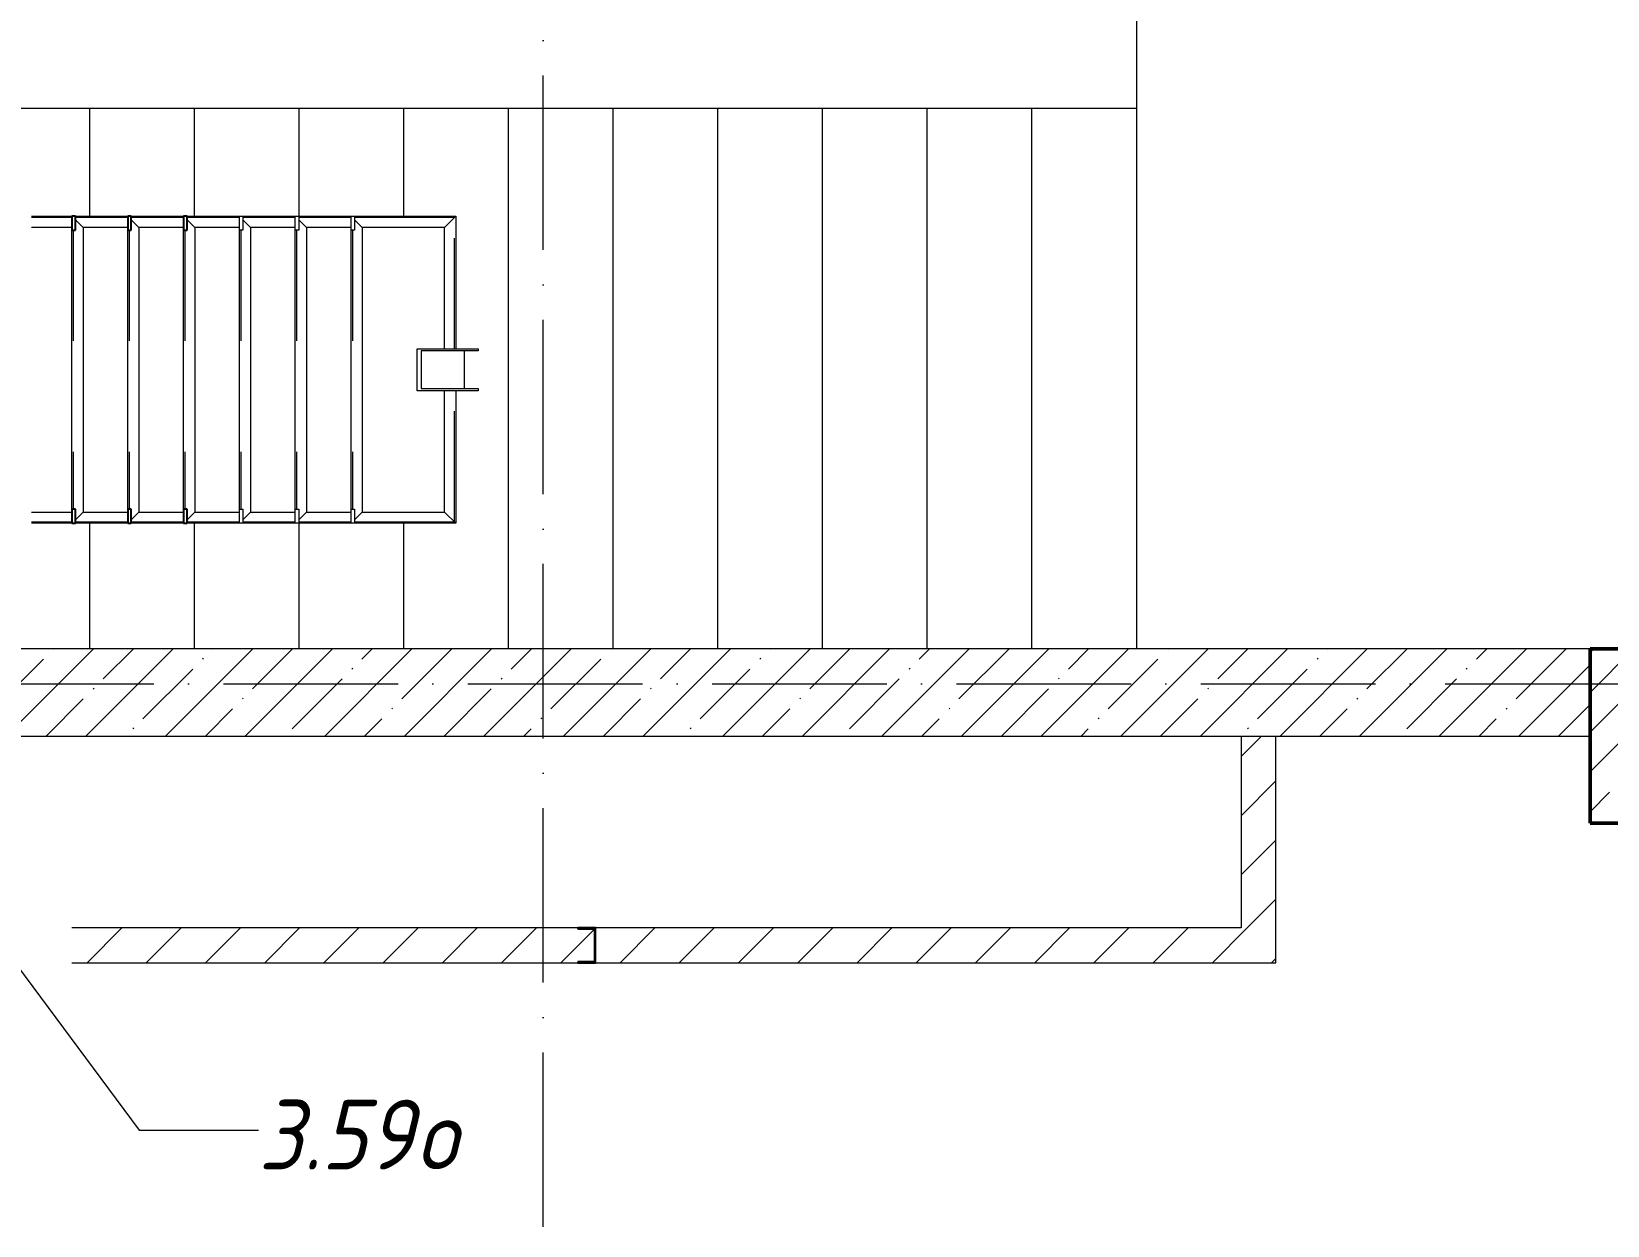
# Model space of a CAD drawing. Header units: millimetres. Extents: x -356862 to 418287, y 0 to 839748.
# Drawn here: x 163270 to 167785, y 354614 to 358037 of the extents above; entities that cross this region are included whole.
import ezdxf

# ---------------------------------------------------------------- set-up
doc = ezdxf.new("R2010")
doc.units = ezdxf.units.MM
doc.linetypes.add('50_200_ШТРИХ_1Т_ш5_п1_п1_', pattern=[700, 500, -100, 0, -100])
doc.linetypes.add('Штрих', pattern=[635, 317.5, -317.5])
for name, color, linetype, lineweight in [('A-GENM-____-HDLN', 7, 'Штрих', 9), ('A-GENM-____-MCUT', 7, 'Continuous', 25), ('A-GENM-____-OTLN', 7, 'Continuous', 9), ('A-GENM-____-OTLN-1', 7, 'Continuous', 25), ('A-GLAZ-____-IDEN', 7, 'Continuous', 9), ('A-WALL-____-MCUT-1', 7, 'Continuous', 9), ('A-WALL-____-PATT-1', 7, 'Continuous', 9), ('A-WALL-FNSH-MCUT-1', 7, 'Continuous', 9), ('S-COLS-____-MCUT', 7, 'Continuous', 50), ('S-COLS-____-OTLN', 7, 'Continuous', 9), ('S-GRID-____-OTLN-1', 7, '50_200_ШТРИХ_1Т_ш5_п1_п1_', 9), ('S-STRS-____-OTLN-1', 7, 'Continuous', 9)]:
    doc.layers.add(name, color=color, linetype=linetype, lineweight=lineweight)
doc.styles.add('ISOCPEUR_I_9', font='isocpeui.ttf', dxfattribs={"width": 0.9, "height": 250})
pattern_1 = [(45, (144685.44, 312186.37), (-84.8528, 84.8528), [])]

# ---------------------------------------------------------------- blocks, each defined once
blk = doc.blocks.new('ОМ_Труба_ГОСТ 8639-82 - ОМ_Труба_ГОСТ 8639-82-26350154-АР1_План отверстий 3 этажа в осях 1-64_А-ГГ')
at = {"layer": 'A-GENM-____-OTLN'}
for p, q in [((19689.1, 44821), (19689.1, 44941)), ((19689.1, 44941), (19864.1, 44941)), ((19864.1, 44935), (19701.2, 44935)), ((19701.2, 44935), (19701.2, 44827)), ((19824, 44935), (19824, 44827)), ((19864.1, 44941), (19864.1, 44935)), ((19864.1, 44821), (19689.1, 44821)), ((19701.2, 44827), (19864.1, 44827)), ((19864.1, 44827), (19864.1, 44821))]:
    blk.add_line(p, q, dxfattribs=at)
blk = doc.blocks.new('ОМ_Уголок_ГОСТ 8509-93 - ОМ_Уголок_ГОСТ 8509-93-26349651-АР1_План отверстий 3 этажа в осях 1-64_А-ГГ')
at = {"layer": 'A-GENM-____-HDLN'}
for p, q in [((4, -4), (380, -4)), ((500, -4), (876, -4))]:
    blk.add_line(p, q, dxfattribs=at)
at = {"layer": 'A-GENM-____-OTLN'}
for p, q in [((380, 0), (0, 0)), ((32, -32), (0, 0)), ((32, -32), (380, -32)), ((880, 0), (500, 0)), ((500, -32), (848, -32)), ((880, 0), (848, -32))]:
    blk.add_line(p, q, dxfattribs=at)
blk = doc.blocks.new('ОМ_Уголок_ГОСТ 8509-93 - ОМ_Уголок_ГОСТ 8509-93-V88-АР1_План отверстий 3 этажа в осях 1-64_А-ГГ')
at = {"layer": 'A-GENM-____-HDLN'}
blk.add_line((40, -4), (840, -4), dxfattribs=at)
at = {"layer": 'A-GENM-____-OTLN'}
for p, q in [((32, -32), (10, -10)), ((32, -32), (848, -32)), ((840, 0), (40, 0)), ((870, -10), (848, -32))]:
    blk.add_line(p, q, dxfattribs=at)
blk = doc.blocks.new('ОМ_Уголок_ГОСТ 8509-93 - ОМ_Уголок_ГОСТ 8509-93-19082047-АР1_План отверстий 3 этажа в осях 1-64_А-ГГ')
at = {"layer": 'A-GENM-____-HDLN'}
blk.add_line((10, -4), (296, -4), dxfattribs=at)
at = {"layer": 'A-GENM-____-OTLN'}
for p, q in [((300, 0), (10, 0)), ((32, -32), (10, -10)), ((32, -32), (268, -32)), ((300, 0), (268, -32))]:
    blk.add_line(p, q, dxfattribs=at)
blk = doc.blocks.new('ОМ_Уголок_ГОСТ 8509-93 - ОМ_Уголок_ГОСТ 8509-93-V89-АР1_План отверстий 3 этажа в осях 1-64_А-ГГ')
at = {"layer": 'A-GENM-____-HDLN'}
blk.add_line((4, -4), (290, -4), dxfattribs=at)
at = {"layer": 'A-GENM-____-OTLN'}
for p, q in [((290, 0), (0, 0)), ((32, -32), (0, 0)), ((32, -32), (268, -32)), ((290, -10), (268, -32))]:
    blk.add_line(p, q, dxfattribs=at)
blk = doc.blocks.new('ОМ_Уголок_ГОСТ 8509-93 - ОМ_Уголок_ГОСТ 8509-93-V90-АР1_План отверстий 3 этажа в осях 1-64_А-ГГ')
at = {"layer": 'A-GENM-____-HDLN'}
blk.add_line((10, -4), (160, -4), dxfattribs=at)
at = {"layer": 'A-GENM-____-OTLN'}
for p, q in [((160, 0), (10, 0)), ((32, -32), (10, -10)), ((32, -32), (160, -32))]:
    blk.add_line(p, q, dxfattribs=at)
blk = doc.blocks.new('ОМ_Уголок_ГОСТ 8509-93 - ОМ_Уголок_ГОСТ 8509-93-V91-АР1_План отверстий 3 этажа в осях 1-64_А-ГГ')
at = {"layer": 'A-GENM-____-HDLN'}
blk.add_line((140, -4), (290, -4), dxfattribs=at)
at = {"layer": 'A-GENM-____-OTLN'}
for p, q in [((290, 0), (140, 0)), ((140, -32), (268, -32)), ((290, -10), (268, -32))]:
    blk.add_line(p, q, dxfattribs=at)
blk = doc.blocks.new('ОМ_Уголок_ГОСТ 8509-93 - ОМ_Уголок_ГОСТ 8509-93-V93-АР1_План отверстий 3 этажа в осях 1-64_А-ГГ')
at = {"layer": 'A-GENM-____-HDLN'}
blk.add_line((44.3, -4), (160, -4), dxfattribs=at)
at = {"layer": 'A-GENM-____-OTLN'}
for p, q in [((160, 0), (44.3, 0)), ((44.3, -32), (160, -32))]:
    blk.add_line(p, q, dxfattribs=at)
blk = doc.blocks.new('ОМ_Уголок_ГОСТ 8509-93 - ОМ_Уголок_ГОСТ 8509-93-V94-АР1_План отверстий 3 этажа в осях 1-64_А-ГГ')
at = {"layer": 'A-GENM-____-HDLN'}
blk.add_line((140, -4), (255.7, -4), dxfattribs=at)
at = {"layer": 'A-GENM-____-OTLN'}
for p, q in [((255.7, 0), (140, 0)), ((140, -32), (255.7, -32))]:
    blk.add_line(p, q, dxfattribs=at)
blk = doc.blocks.new('ОМ_Полоса_Трапеция прямоугольная_Прокат_ГОСТ 103-2006 - ОМ_Полоса_Трапеция прямоугольная_Прокат_ГОСТ 103-2006-19082130-АР1_План отверстий 3 этажа в осях 1-64_А-ГГ')
at = {"layer": 'A-GENM-____-OTLN'}
for p, q in [((19500, 45321), (19510, 45321)), ((19500, 45281), (19500, 45321)), ((19510, 45321), (19510, 45281)), ((19510, 45281), (19500, 45281))]:
    blk.add_line(p, q, dxfattribs=at)
blk = doc.blocks.new('ОМ_Полоса_Трапеция прямоугольная_Прокат_ГОСТ 103-2006 - ОМ_Полоса_Трапеция прямоугольная_Прокат_ГОСТ 103-2006-V96-АР1_План отверстий 3 этажа в осях 1-64_А-ГГ')
at = {"layer": 'A-GENM-____-MCUT'}
for p, q in [((19030, 45321), (19020, 45321)), ((19020, 45321), (19020, 45281)), ((19030, 45281), (19030, 45321)), ((19020, 45281), (19030, 45281))]:
    blk.add_line(p, q, dxfattribs=at)
blk = doc.blocks.new('ОМ_Полоса_Трапеция прямоугольная_Прокат_ГОСТ 103-2006 - ОМ_Полоса_Трапеция прямоугольная_Прокат_ГОСТ 103-2006-V97-АР1_План отверстий 3 этажа в осях 1-64_А-ГГ')
at = {"layer": 'A-GENM-____-MCUT'}
for p, q in [((18870, 45321), (18860, 45321)), ((18860, 45321), (18860, 45281)), ((18870, 45281), (18870, 45321)), ((18860, 45281), (18870, 45281))]:
    blk.add_line(p, q, dxfattribs=at)
blk = doc.blocks.new('ОМ_Полоса_Трапеция прямоугольная_Прокат_ГОСТ 103-2006 - ОМ_Полоса_Трапеция прямоугольная_Прокат_ГОСТ 103-2006-V98-АР1_План отверстий 3 этажа в осях 1-64_А-ГГ')
at = {"layer": 'A-GENM-____-MCUT'}
for p, q in [((18710, 45321), (18700, 45321)), ((18700, 45321), (18700, 45281)), ((18710, 45281), (18710, 45321)), ((18700, 45281), (18710, 45281))]:
    blk.add_line(p, q, dxfattribs=at)
blk = doc.blocks.new('ОМ_Полоса_Трапеция прямоугольная_Прокат_ГОСТ 103-2006 - ОМ_Полоса_Трапеция прямоугольная_Прокат_ГОСТ 103-2006-19082170-АР1_План отверстий 3 этажа в осях 1-64_А-ГГ')
at = {"layer": 'A-GENM-____-OTLN'}
for p, q in [((19500, 44481), (19510, 44481)), ((19500, 44441), (19500, 44481)), ((19510, 44481), (19510, 44441)), ((19510, 44441), (19500, 44441))]:
    blk.add_line(p, q, dxfattribs=at)
blk = doc.blocks.new('ОМ_Полоса_Трапеция прямоугольная_Прокат_ГОСТ 103-2006 - ОМ_Полоса_Трапеция прямоугольная_Прокат_ГОСТ 103-2006-V99-АР1_План отверстий 3 этажа в осях 1-64_А-ГГ')
at = {"layer": 'A-GENM-____-MCUT'}
for p, q in [((19030, 44481), (19020, 44481)), ((19020, 44481), (19020, 44441)), ((19030, 44441), (19030, 44481)), ((19020, 44441), (19030, 44441))]:
    blk.add_line(p, q, dxfattribs=at)
blk = doc.blocks.new('ОМ_Полоса_Трапеция прямоугольная_Прокат_ГОСТ 103-2006 - ОМ_Полоса_Трапеция прямоугольная_Прокат_ГОСТ 103-2006-V100-АР1_План отверстий 3 этажа в осях 1-64_А-ГГ')
at = {"layer": 'A-GENM-____-MCUT'}
for p, q in [((18870, 44481), (18860, 44481)), ((18860, 44481), (18860, 44441)), ((18870, 44441), (18870, 44481)), ((18860, 44441), (18870, 44441))]:
    blk.add_line(p, q, dxfattribs=at)
blk = doc.blocks.new('ОМ_Полоса_Трапеция прямоугольная_Прокат_ГОСТ 103-2006 - ОМ_Полоса_Трапеция прямоугольная_Прокат_ГОСТ 103-2006-V101-АР1_План отверстий 3 этажа в осях 1-64_А-ГГ')
at = {"layer": 'A-GENM-____-MCUT'}
for p, q in [((18710, 44481), (18700, 44481)), ((18700, 44481), (18700, 44441)), ((18710, 44441), (18710, 44481)), ((18700, 44441), (18710, 44441))]:
    blk.add_line(p, q, dxfattribs=at)
blk = doc.blocks.new('BSC_Колонна _Прямоугольная - 500х500-V152-АР1_План отверстий 3 этажа в осях 1-64_А-ГГ')
at = {"layer": 'S-COLS-____-OTLN'}
h = blk.add_hatch(dxfattribs=at)
h.set_pattern_fill('FP_175', color=256, style=0, pattern_type=2)
h.set_pattern_definition([(45, (-23300, -43831.04), (-114.04925, 114.04925), []), (45, (-23185.95, -43831.04), (-114.04925, 114.04925), [201.613, -40.323, 3.353, -36.97])])
h.paths.add_polyline_path([(-250, -250), (250, -250), (250, 250), (-250, 250)], flags=0)
at = {"layer": 'S-COLS-____-MCUT'}
for p, q in [((250, 250), (-250, 250)), ((-250, 250), (-250, -250)), ((250, -250), (250, 250)), ((-250, -250), (250, -250))]:
    blk.add_line(p, q, dxfattribs=at)
blk = doc.blocks.new('154_Фахверк_СКБ_Швеллер - Тип_100_3960-28318856-АР1_План отверстий 3 этажа в осях 1-64_А-ГГ')
at = {"layer": 'A-GENM-____-MCUT'}
for p, q in [((175, 50), (125, 50)), ((125, 50), (125, -50)), ((128, 47), (175, 47)), ((128, -47), (128, 47)), ((175, 47), (175, 50)), ((125, -50), (175, -50)), ((175, -47), (128, -47)), ((175, -50), (175, -47))]:
    blk.add_line(p, q, dxfattribs=at)

msp = doc.modelspace()

# ---------------------------------------------------------------- hatches: boundary and pattern name
at = {"layer": 'A-WALL-____-PATT-1'}
h = msp.add_hatch(dxfattribs=at)
h.set_pattern_fill('FP_38', color=256, style=0, pattern_type=2)
h.set_pattern_definition([(45, (144685.44, 312186.37), (-114.04925, 114.04925), []), (45, (144799.49, 312186.37), (-114.04925, 114.04925), [201.612, -40.322, 3.353, -36.97])])
h.paths.add_polyline_path([(167735.4376, 356017.4093), (167735.4376, 356267.4093), (159285.4376, 356267.4093), (159285.4376, 356017.4093), (165881.3322, 356017.4093)], flags=0)
h = msp.add_hatch(dxfattribs=at)
h.set_pattern_fill('FP_4', color=256, style=0, pattern_type=2)
h.set_pattern_definition(pattern_1)
h.paths.add_polyline_path([(166835.4376, 355467.4093), (166835.4376, 356017.4093), (166735.4376, 356017.4093), (166735.4376, 355467.4093)], flags=0)
h = msp.add_hatch(dxfattribs=at)
h.set_pattern_fill('FP_4', color=256, style=0, pattern_type=2)
h.set_pattern_definition(pattern_1)
h.paths.add_polyline_path([(166835.4376, 355367.4093), (166835.4376, 355467.4093), (164885.4376, 355467.4093), (164885.4376, 355367.4093), (165881.3322, 355367.4093)], flags=0)
h.paths.add_polyline_path([(164835.4376, 355367.4093), (164835.4376, 355370.4093), (164882.4376, 355370.4093), (164882.4376, 355464.4093), (164835.4376, 355464.4093), (164835.4376, 355467.4093), (163385.4376, 355467.4093), (163385.4376, 355367.4093), (164113.8679, 355367.4093)], flags=0)
h.paths.add_polyline_path([(162985.4376, 355367.4093), (162985.4376, 355467.4093), (160585.4376, 355467.4093), (160585.4376, 355367.4093), (162346.4036, 355367.4093)], flags=0)

# ---------------------------------------------------------------- linework, layer by layer
at = {"layer": 'A-GLAZ-____-IDEN'}
for p, q in [((163185.4376, 355417.4093), (163578.2886, 354887.2949)), ((163578.2886, 354887.2949), (163919.8936, 354887.2949))]:
    msp.add_line(p, q, dxfattribs=at)
at = {"layer": 'A-WALL-____-MCUT-1'}
for p, q in [((167735.4376, 356267.4093), (159285.4376, 356267.4093)), ((159235.4376, 356017.4093), (167735.4376, 356017.4093))]:
    msp.add_line(p, q, dxfattribs=at)
at = {"layer": 'A-WALL-FNSH-MCUT-1'}
for p, q in [((166735.4376, 356017.4093), (166735.4376, 355467.4093)), ((166835.4376, 355367.4093), (166835.4376, 356017.4093)), ((164835.4376, 355467.4093), (163385.4376, 355467.4093)), ((166735.4376, 355467.4093), (164885.4376, 355467.4093)), ((163385.4376, 355367.4093), (164835.4376, 355367.4093)), ((164885.4376, 355367.4093), (166835.4376, 355367.4093))]:
    msp.add_line(p, q, dxfattribs=at)
at = {"layer": 'S-GRID-____-OTLN-1'}
for p, q in [((164735.4376, 307703.761), (164735.4376, 362067.327)), ((140016.6674, 356167.4093), (171393.1768, 356167.4093))]:
    msp.add_line(p, q, dxfattribs=at)
at = {"layer": 'S-STRS-____-OTLN-1'}
for p, q in [((166435.4376, 358117.4093), (166435.4376, 357817.4093)), ((163135.4376, 357817.4093), (163435.4376, 357817.4093)), ((163435.4376, 357817.4093), (163735.4376, 357817.4093)), ((163435.4376, 357817.4093), (163435.4376, 357507.4093)), ((163435.4376, 357817.4093), (163435.4376, 357507.4093)), ((163735.4376, 357817.4093), (164035.4376, 357817.4093)), ((163735.4376, 357817.4093), (163735.4376, 357507.4093)), ((163735.4376, 357817.4093), (163735.4376, 357507.4093)), ((164035.4376, 357817.4093), (164335.4376, 357817.4093)), ((164035.4376, 357817.4093), (164035.4376, 357507.4093)), ((164035.4376, 357817.4093), (164035.4376, 357507.4093)), ((164335.4376, 357817.4093), (164635.4376, 357817.4093)), ((164335.4376, 357817.4093), (164335.4376, 357507.4093)), ((164335.4376, 357817.4093), (164335.4376, 357507.4093)), ((164635.4376, 357817.4093), (164935.4376, 357817.4093)), ((164635.4376, 357817.4093), (164635.4376, 356267.4093)), ((164635.4376, 357817.4093), (164635.4376, 356267.4093)), ((164935.4376, 357817.4093), (165235.4376, 357817.4093)), ((164935.4376, 357817.4093), (164935.4376, 356267.4093)), ((164935.4376, 357817.4093), (164935.4376, 356267.4093)), ((165235.4376, 357817.4093), (165535.4376, 357817.4093)), ((165235.4376, 357817.4093), (165235.4376, 356267.4093)), ((165235.4376, 357817.4093), (165235.4376, 356267.4093)), ((165535.4376, 357817.4093), (165835.4376, 357817.4093)), ((165535.4376, 357817.4093), (165535.4376, 356267.4093)), ((165535.4376, 357817.4093), (165535.4376, 356267.4093)), ((165835.4376, 357817.4093), (166135.4376, 357817.4093)), ((165835.4376, 357817.4093), (165835.4376, 356267.4093)), ((165835.4376, 357817.4093), (165835.4376, 356267.4093)), ((166135.4376, 357817.4093), (166435.4376, 357817.4093)), ((166135.4376, 357817.4093), (166135.4376, 356267.4093)), ((166135.4376, 357817.4093), (166135.4376, 356267.4093)), ((166435.4376, 357817.4093), (166435.4376, 356267.4093)), ((166435.4376, 357817.4093), (166435.4376, 356267.4093)), ((163435.4376, 356627.4093), (163435.4376, 356267.4093)), ((163435.4376, 356627.4093), (163435.4376, 356267.4093)), ((163735.4376, 356627.4093), (163735.4376, 356267.4093)), ((163735.4376, 356627.4093), (163735.4376, 356267.4093)), ((164035.4376, 356627.4093), (164035.4376, 356267.4093)), ((164035.4376, 356627.4093), (164035.4376, 356267.4093)), ((164335.4376, 356627.4093), (164335.4376, 356267.4093)), ((164335.4376, 356627.4093), (164335.4376, 356267.4093))]:
    msp.add_line(p, q, dxfattribs=at)

# ---------------------------------------------------------------- block references
at = {"layer": 'A-GENM-____-OTLN', "extrusion": (0, 0, -1)}
for name, p in [('ОМ_Уголок_ГОСТ 8509-93 - ОМ_Уголок_ГОСТ 8509-93-V94-АР1_План отверстий 3 этажа в осях 1-64_А-ГГ', (-163525.4376, 357507.4093)), ('ОМ_Уголок_ГОСТ 8509-93 - ОМ_Уголок_ГОСТ 8509-93-V91-АР1_План отверстий 3 этажа в осях 1-64_А-ГГ', (-163685.4376, 357507.4093)), ('ОМ_Уголок_ГОСТ 8509-93 - ОМ_Уголок_ГОСТ 8509-93-V91-АР1_План отверстий 3 этажа в осях 1-64_А-ГГ', (-163845.4376, 357507.4093)), ('ОМ_Уголок_ГОСТ 8509-93 - ОМ_Уголок_ГОСТ 8509-93-V91-АР1_План отверстий 3 этажа в осях 1-64_А-ГГ', (-164005.4376, 357507.4093)), ('ОМ_Уголок_ГОСТ 8509-93 - ОМ_Уголок_ГОСТ 8509-93-V91-АР1_План отверстий 3 этажа в осях 1-64_А-ГГ', (-164165.4376, 357507.4093)), ('ОМ_Уголок_ГОСТ 8509-93 - ОМ_Уголок_ГОСТ 8509-93-V91-АР1_План отверстий 3 этажа в осях 1-64_А-ГГ', (-164325.4376, 357507.4093)), ('ОМ_Уголок_ГОСТ 8509-93 - ОМ_Уголок_ГОСТ 8509-93-V89-АР1_План отверстий 3 этажа в осях 1-64_А-ГГ', (-164485.4376, 357507.4093))]:
    msp.add_blockref(name, p, dxfattribs=at)
at = {"layer": 'A-GENM-____-OTLN'}
for name, p in [('ОМ_Полоса_Трапеция прямоугольная_Прокат_ГОСТ 103-2006 - ОМ_Полоса_Трапеция прямоугольная_Прокат_ГОСТ 103-2006-V98-АР1_План отверстий 3 этажа в осях 1-64_А-ГГ', (144685.4376, 312186.3674)), ('ОМ_Полоса_Трапеция прямоугольная_Прокат_ГОСТ 103-2006 - ОМ_Полоса_Трапеция прямоугольная_Прокат_ГОСТ 103-2006-V97-АР1_План отверстий 3 этажа в осях 1-64_А-ГГ', (144685.4376, 312186.3674)), ('ОМ_Полоса_Трапеция прямоугольная_Прокат_ГОСТ 103-2006 - ОМ_Полоса_Трапеция прямоугольная_Прокат_ГОСТ 103-2006-V96-АР1_План отверстий 3 этажа в осях 1-64_А-ГГ', (144685.4376, 312186.3674)), ('ОМ_Полоса_Трапеция прямоугольная_Прокат_ГОСТ 103-2006 - ОМ_Полоса_Трапеция прямоугольная_Прокат_ГОСТ 103-2006-19082130-АР1_План отверстий 3 этажа в осях 1-64_А-ГГ', (144365.4376, 312186.3674)), ('ОМ_Полоса_Трапеция прямоугольная_Прокат_ГОСТ 103-2006 - ОМ_Полоса_Трапеция прямоугольная_Прокат_ГОСТ 103-2006-19082130-АР1_План отверстий 3 этажа в осях 1-64_А-ГГ', (144525.4376, 312186.3674)), ('ОМ_Полоса_Трапеция прямоугольная_Прокат_ГОСТ 103-2006 - ОМ_Полоса_Трапеция прямоугольная_Прокат_ГОСТ 103-2006-19082130-АР1_План отверстий 3 этажа в осях 1-64_А-ГГ', (144685.4376, 312186.3674)), ('ОМ_Труба_ГОСТ 8639-82 - ОМ_Труба_ГОСТ 8639-82-26350154-АР1_План отверстий 3 этажа в осях 1-64_А-ГГ', (144685.4376, 312186.3674)), ('ОМ_Полоса_Трапеция прямоугольная_Прокат_ГОСТ 103-2006 - ОМ_Полоса_Трапеция прямоугольная_Прокат_ГОСТ 103-2006-V101-АР1_План отверстий 3 этажа в осях 1-64_А-ГГ', (144685.4376, 312186.3674)), ('ОМ_Полоса_Трапеция прямоугольная_Прокат_ГОСТ 103-2006 - ОМ_Полоса_Трапеция прямоугольная_Прокат_ГОСТ 103-2006-V100-АР1_План отверстий 3 этажа в осях 1-64_А-ГГ', (144685.4376, 312186.3674)), ('ОМ_Полоса_Трапеция прямоугольная_Прокат_ГОСТ 103-2006 - ОМ_Полоса_Трапеция прямоугольная_Прокат_ГОСТ 103-2006-V99-АР1_План отверстий 3 этажа в осях 1-64_А-ГГ', (144685.4376, 312186.3674)), ('ОМ_Полоса_Трапеция прямоугольная_Прокат_ГОСТ 103-2006 - ОМ_Полоса_Трапеция прямоугольная_Прокат_ГОСТ 103-2006-19082170-АР1_План отверстий 3 этажа в осях 1-64_А-ГГ', (144365.4376, 312186.3674)), ('ОМ_Полоса_Трапеция прямоугольная_Прокат_ГОСТ 103-2006 - ОМ_Полоса_Трапеция прямоугольная_Прокат_ГОСТ 103-2006-19082170-АР1_План отверстий 3 этажа в осях 1-64_А-ГГ', (144525.4376, 312186.3674)), ('ОМ_Полоса_Трапеция прямоугольная_Прокат_ГОСТ 103-2006 - ОМ_Полоса_Трапеция прямоугольная_Прокат_ГОСТ 103-2006-19082170-АР1_План отверстий 3 этажа в осях 1-64_А-ГГ', (144685.4376, 312186.3674))]:
    msp.add_blockref(name, p, dxfattribs=at)
at = {"layer": 'A-GENM-____-OTLN', "extrusion": (0, 0, -1)}
for name, p, rotation in [('ОМ_Уголок_ГОСТ 8509-93 - ОМ_Уголок_ГОСТ 8509-93-V88-АР1_План отверстий 3 этажа в осях 1-64_А-ГГ', (-163385.4376, 357507.4093), 269.9999999999989), ('ОМ_Уголок_ГОСТ 8509-93 - ОМ_Уголок_ГОСТ 8509-93-V88-АР1_План отверстий 3 этажа в осях 1-64_А-ГГ', (-163545.4376, 357507.4093), 269.9999999999989), ('ОМ_Уголок_ГОСТ 8509-93 - ОМ_Уголок_ГОСТ 8509-93-V88-АР1_План отверстий 3 этажа в осях 1-64_А-ГГ', (-163705.4376, 357507.4093), 269.9999999999989), ('ОМ_Уголок_ГОСТ 8509-93 - ОМ_Уголок_ГОСТ 8509-93-V88-АР1_План отверстий 3 этажа в осях 1-64_А-ГГ', (-163865.4376, 357507.4093), 269.9999999999989), ('ОМ_Уголок_ГОСТ 8509-93 - ОМ_Уголок_ГОСТ 8509-93-V88-АР1_План отверстий 3 этажа в осях 1-64_А-ГГ', (-164025.4376, 357507.4093), 269.9999999999989), ('ОМ_Уголок_ГОСТ 8509-93 - ОМ_Уголок_ГОСТ 8509-93-V88-АР1_План отверстий 3 этажа в осях 1-64_А-ГГ', (-164185.4376, 357507.4093), 269.9999999999989), ('ОМ_Уголок_ГОСТ 8509-93 - ОМ_Уголок_ГОСТ 8509-93-26349651-АР1_План отверстий 3 этажа в осях 1-64_А-ГГ', (-164485.4376, 356627.4093), 89.99999999999908), ('ОМ_Уголок_ГОСТ 8509-93 - ОМ_Уголок_ГОСТ 8509-93-V93-АР1_План отверстий 3 этажа в осях 1-64_А-ГГ', (-163225.4376, 356627.4093), 180), ('ОМ_Уголок_ГОСТ 8509-93 - ОМ_Уголок_ГОСТ 8509-93-V90-АР1_План отверстий 3 этажа в осях 1-64_А-ГГ', (-163385.4376, 356627.4093), 180), ('ОМ_Уголок_ГОСТ 8509-93 - ОМ_Уголок_ГОСТ 8509-93-V90-АР1_План отверстий 3 этажа в осях 1-64_А-ГГ', (-163545.4376, 356627.4093), 180), ('ОМ_Уголок_ГОСТ 8509-93 - ОМ_Уголок_ГОСТ 8509-93-V90-АР1_План отверстий 3 этажа в осях 1-64_А-ГГ', (-163705.4376, 356627.4093), 180), ('ОМ_Уголок_ГОСТ 8509-93 - ОМ_Уголок_ГОСТ 8509-93-V90-АР1_План отверстий 3 этажа в осях 1-64_А-ГГ', (-163865.4376, 356627.4093), 180), ('ОМ_Уголок_ГОСТ 8509-93 - ОМ_Уголок_ГОСТ 8509-93-V90-АР1_План отверстий 3 этажа в осях 1-64_А-ГГ', (-164025.4376, 356627.4093), 180), ('ОМ_Уголок_ГОСТ 8509-93 - ОМ_Уголок_ГОСТ 8509-93-19082047-АР1_План отверстий 3 этажа в осях 1-64_А-ГГ', (-164185.4376, 356627.4093), 180)]:
    msp.add_blockref(name, p, dxfattribs=dict(at, rotation=rotation))
at = {"layer": 'A-GENM-____-OTLN-1', "rotation": 180}
msp.add_blockref('154_Фахверк_СКБ_Швеллер - Тип_100_3960-28318856-АР1_План отверстий 3 этажа в осях 1-64_А-ГГ', (165010.4376, 355417.4093), dxfattribs=at)
at = {"layer": 'S-COLS-____-OTLN'}
msp.add_blockref('BSC_Колонна _Прямоугольная - 500х500-V152-АР1_План отверстий 3 этажа в осях 1-64_А-ГГ', (167985.4376, 356017.4093), dxfattribs=at)

# ---------------------------------------------------------------- texts
at = {"layer": 'A-GLAZ-____-IDEN', "char_height": 200, "attachment_point": 1, "style": 'ISOCPEUR_I_9'}
for s, insert, width in [('3.59', (163919.8936, 354974.9094), 548.35425), ('\\fISOCPEUR|b0|i1|c204|p34|;\\W.9;о', (164372.3311, 354974.9094), 158.734125)]:
    msp.add_mtext(s, dxfattribs=dict(at, insert=insert, width=width))

doc.saveas('drawing.dxf')
